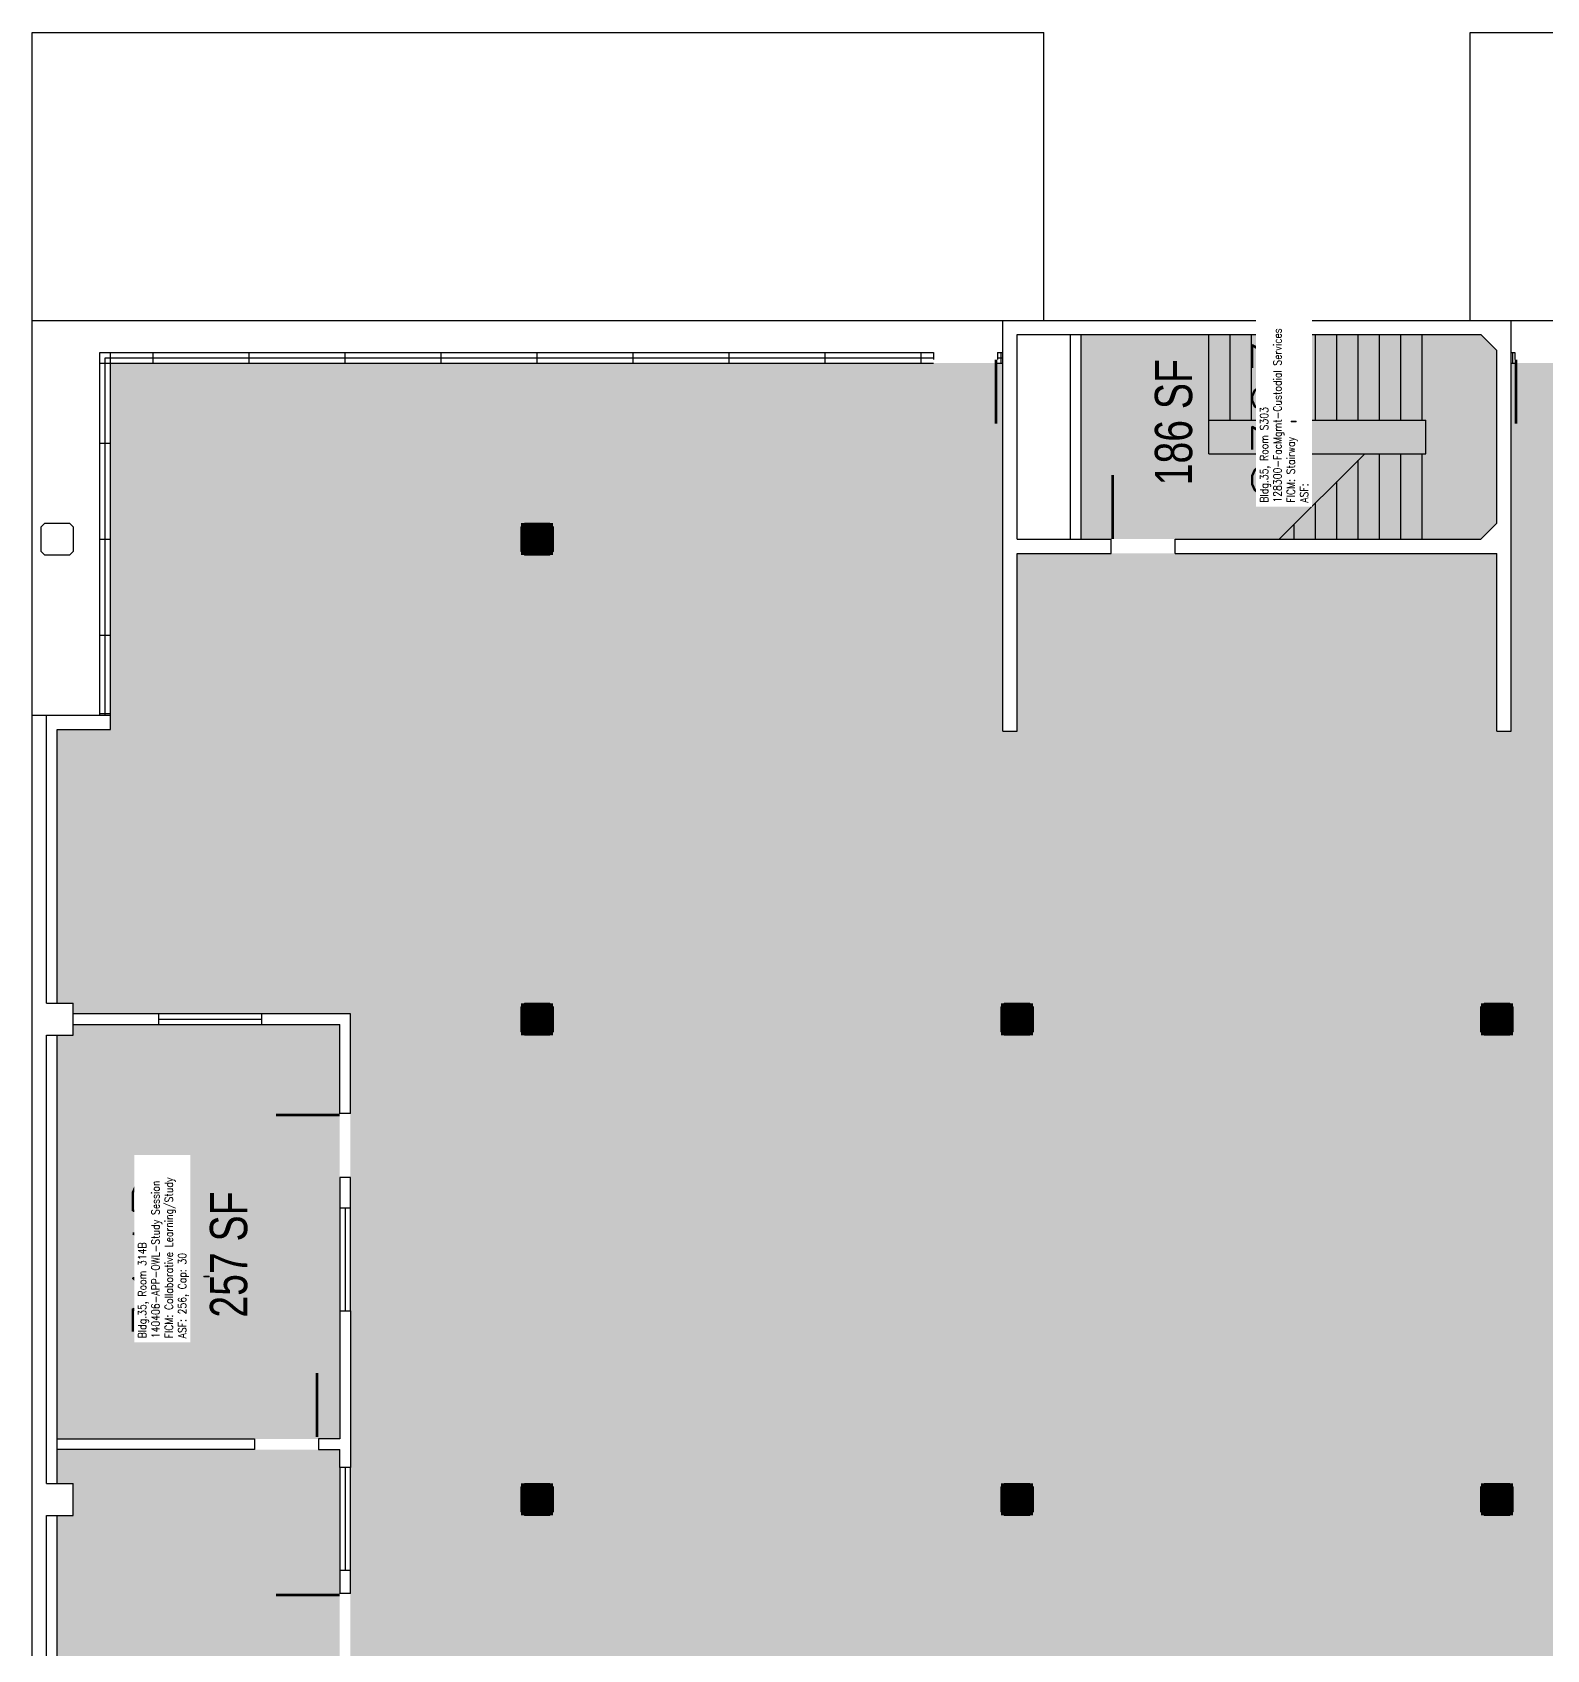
# Model space of a CAD drawing. Header units: inches. Extents: x 0 to 3525, y 0 to 2715.
# Drawn here: x 256 to 1108, y 1805 to 2715 of the extents above; entities that cross this region are included whole.
import ezdxf
from ezdxf.enums import TextEntityAlignment as Align

# ---------------------------------------------------------------- set-up
doc = ezdxf.new("R2010")
doc.units = ezdxf.units.IN
doc.header["$LTSCALE"] = 10
doc.header["$MEASUREMENT"] = 0
doc.layers.get('0').update_dxf_attribs({"linetype": 'CONTINUOUS'})
for name, color, linetype in [('A-DOOR', 2, 'CONTINUOUS'), ('A-FLOR', 3, 'CONTINUOUS'), ('A-GLAZ', 1, 'CONTINUOUS'), ('A-GLAZ-SILL', 2, 'CONTINUOUS'), ('A-IDEN-RNUM', 7, 'CONTINUOUS'), ('A-IDEN-SNUM', 4, 'CONTINUOUS'), ('A-IDEN-VNUM', 4, 'CONTINUOUS'), ('A-ROOF', 2, 'CONTINUOUS'), ('A-SWAL', 5, 'CONTINUOUS'), ('A-WALL', 5, 'CONTINUOUS'), ('A-WALL-PATT', 7, 'CONTINUOUS'), ('AREA-TEXT', 3, 'CONTINUOUS'), ('Rooms-Category-Color', 7, 'CONTINUOUS'), ('Rooms-College-Color', 7, 'CONTINUOUS'), ('Rooms-Department-Color', 7, 'CONTINUOUS'), ('Rooms-Division-Color', 7, 'CONTINUOUS'), ('Rooms-Information', 7, 'CONTINUOUS')]:
    doc.layers.add(name, color=color, linetype=linetype)
doc.styles.add('AREA', font='arial.ttf', dxfattribs={"width": 0.75, "height": 21})
doc.styles.add('ROOMSNUMBER', font='TXT.SHX', dxfattribs={"height": 0.03})
doc.styles.add('ROOMVNUMBER', font='simplex.shx', dxfattribs={"width": 0.85})

# ---------------------------------------------------------------- blocks, each defined once
blk = doc.blocks.new('COL')
at = {"layer": 'A-SWAL'}
blk.add_lwpolyline([(9, 7), (9, -7), (7, -9), (-7, -9), (-9, -7), (-9, 7), (-7, 9), (7, 9)], close=True, dxfattribs=at)
at = {"layer": 'A-WALL-PATT', "const_width": 18}
blk.add_lwpolyline([(0, 9), (0, -9)], dxfattribs=at)

msp = doc.modelspace()

# ---------------------------------------------------------------- hatches: boundary and pattern name
at = {"layer": 'Rooms-Category-Color', "true_color": 0xadadad}
msp.add_hatch(color=253, dxfattribs=at).paths.add_polyline_path([(858.38, 2430), (862, 2430), (863, 2430), (894.38, 2430), (898, 2430), (899, 2430), (1071, 2430), (1080, 2439), (1080, 2536), (1071, 2545), (894.38, 2545), (858.38, 2545), (846, 2545), (846, 2535.23), (846, 2507.23), (846, 2430)])
at = {"layer": 'Rooms-Category-Color', "true_color": 0x99d7b2}
msp.add_hatch(color=253, dxfattribs=at).paths.add_polyline_path([(1077, 547.2), (1077, 672), (1077, 801), (1073, 801), (1071, 803), (1071, 810), (1050, 810), (1050, 1566), (2352, 1566), (2352, 810), (2328, 810), (2328, 543), (1899, 543), (1899, 533), (1897, 531), (1893, 531), (1893, 300), (2422, 300), (2422, 378), (2430, 378), (2430, 279), (2439, 279), (2439, 263), (2691, 263), (2691, 279), (2709, 279), (2709, 486), (2700, 486), (2700, 972), (2808, 972), (2808, 1458), (2700, 1458), (2700, 1566), (2700, 1728), (2710, 1728), (2710, 1635), (2808, 1635), (2916, 1635), (2967, 1635), (2973, 1635), (3048, 1635), (3048, 1882), (3048, 1890), (3085, 1890), (3085, 1893), (3085, 2052), (3085, 2160), (3085, 2260), (3048, 2260), (3048, 2268), (3048, 2421), (3048, 2529), (2708, 2529), (2708, 2427), (2708, 2421), (2708, 2322), (2700, 2322), (2700, 2328), (2700, 2422), (2541, 2422), (2535, 2422), (2519, 2422), (2518, 2422), (2507, 2422), (2483, 2422), (2482, 2422), (2471, 2422), (2436, 2422), (2430, 2422), (2430, 2322), (2422, 2322), (2422, 2529), (1088, 2529), (1088, 2322), (1080, 2322), (1080, 2422), (1074, 2422), (921, 2422), (915, 2422), (899, 2422), (898, 2422), (894.38, 2422), (863, 2422), (862, 2422), (858.38, 2422), (810, 2422), (810, 2325), (810, 2322), (802, 2322), (802, 2421), (802, 2427), (802, 2529), (540, 2529), (300, 2529), (300, 2439), (300, 2435), (300, 2421), (300, 2331), (300, 2323), (270, 2323), (270, 2169), (279, 2169), (279, 2163), (300, 2163), (435, 2163), (435, 2107), (435, 2071), (435, 1837), (435, 1801), (435, 1785), (492, 1785), (528, 1785), (537, 1785), (543, 1785), (543, 1772), (543, 1736), (543, 1623), (554, 1623), (559, 1623), (590, 1623), (595, 1623), (645, 1623), (651, 1623), (655, 1623), (691, 1623), (702, 1623), (702, 1620), (806, 1620), (807, 1620), (810, 1620), (810, 1461), (810, 1350), (810, 1305.53), (810, 1263.53), (810, 1188.62), (810, 1146.62), (810, 957.63), (810, 810), (810, 549), (817, 549), (818.99, 547.15), (1076.74, 547.2)])
at = {"layer": 'Rooms-Category-Color', "true_color": 0xffe090}
for points in [[(429, 2157), (279, 2157), (279, 2151), (270, 2151), (270, 1924), (429, 1924)], [(279, 1629), (279, 1623), (429, 1623), (429, 1801), (429, 1837), (429, 1918), (270, 1918), (270, 1899), (279, 1899), (279, 1890), (279, 1884), (279, 1881), (270, 1881), (270, 1629)]]:
    msp.add_hatch(color=41, dxfattribs=at).paths.add_polyline_path(points)
at = {"layer": 'Rooms-College-Color', "true_color": 0xadadad}
msp.add_hatch(color=253, dxfattribs=at).paths.add_polyline_path([(858.38, 2430), (862, 2430), (863, 2430), (894.38, 2430), (898, 2430), (899, 2430), (1071, 2430), (1080, 2439), (1080, 2536), (1071, 2545), (894.38, 2545), (858.38, 2545), (846, 2545), (846, 2535.23), (846, 2507.23), (846, 2430)])
at = {"layer": 'Rooms-College-Color', "true_color": 0x80bc67}
for points in [[(1077, 547.2), (1077, 672), (1077, 801), (1073, 801), (1071, 803), (1071, 810), (1050, 810), (1050, 1566), (2352, 1566), (2352, 810), (2328, 810), (2328, 543), (1899, 543), (1899, 533), (1897, 531), (1893, 531), (1893, 300), (2422, 300), (2422, 378), (2430, 378), (2430, 279), (2439, 279), (2439, 263), (2691, 263), (2691, 279), (2709, 279), (2709, 486), (2700, 486), (2700, 972), (2808, 972), (2808, 1458), (2700, 1458), (2700, 1566), (2700, 1728), (2710, 1728), (2710, 1635), (2808, 1635), (2916, 1635), (2967, 1635), (2973, 1635), (3048, 1635), (3048, 1882), (3048, 1890), (3085, 1890), (3085, 1893), (3085, 2052), (3085, 2160), (3085, 2260), (3048, 2260), (3048, 2268), (3048, 2421), (3048, 2529), (2708, 2529), (2708, 2427), (2708, 2421), (2708, 2322), (2700, 2322), (2700, 2328), (2700, 2422), (2541, 2422), (2535, 2422), (2519, 2422), (2518, 2422), (2507, 2422), (2483, 2422), (2482, 2422), (2471, 2422), (2436, 2422), (2430, 2422), (2430, 2322), (2422, 2322), (2422, 2529), (1088, 2529), (1088, 2322), (1080, 2322), (1080, 2422), (1074, 2422), (921, 2422), (915, 2422), (899, 2422), (898, 2422), (894.38, 2422), (863, 2422), (862, 2422), (858.38, 2422), (810, 2422), (810, 2325), (810, 2322), (802, 2322), (802, 2421), (802, 2427), (802, 2529), (540, 2529), (300, 2529), (300, 2439), (300, 2435), (300, 2421), (300, 2331), (300, 2323), (270, 2323), (270, 2169), (279, 2169), (279, 2163), (300, 2163), (435, 2163), (435, 2107), (435, 2071), (435, 1837), (435, 1801), (435, 1785), (492, 1785), (528, 1785), (537, 1785), (543, 1785), (543, 1772), (543, 1736), (543, 1623), (554, 1623), (559, 1623), (590, 1623), (595, 1623), (645, 1623), (651, 1623), (655, 1623), (691, 1623), (702, 1623), (702, 1620), (806, 1620), (807, 1620), (810, 1620), (810, 1461), (810, 1350), (810, 1305.53), (810, 1263.53), (810, 1188.62), (810, 1146.62), (810, 957.63), (810, 810), (810, 549), (817, 549), (818.99, 547.15), (1076.74, 547.2)], [(429, 2157), (279, 2157), (279, 2151), (270, 2151), (270, 1924), (429, 1924)], [(279, 1629), (279, 1623), (429, 1623), (429, 1801), (429, 1837), (429, 1918), (270, 1918), (270, 1899), (279, 1899), (279, 1890), (279, 1884), (279, 1881), (270, 1881), (270, 1629)]]:
    msp.add_hatch(color=83, dxfattribs=at).paths.add_polyline_path(points)
at = {"layer": 'Rooms-Department-Color', "true_color": 0xacacac}
msp.add_hatch(color=253, dxfattribs=at).paths.add_polyline_path([(858.38, 2430), (862, 2430), (863, 2430), (894.38, 2430), (898, 2430), (899, 2430), (1071, 2430), (1080, 2439), (1080, 2536), (1071, 2545), (894.38, 2545), (858.38, 2545), (846, 2545), (846, 2535.23), (846, 2507.23), (846, 2430)])
at = {"layer": 'Rooms-Department-Color', "true_color": 0x62f98f}
msp.add_hatch(color=91, dxfattribs=at).paths.add_polyline_path([(1077, 547.2), (1077, 672), (1077, 801), (1073, 801), (1071, 803), (1071, 810), (1050, 810), (1050, 1566), (2352, 1566), (2352, 810), (2328, 810), (2328, 543), (1899, 543), (1899, 533), (1897, 531), (1893, 531), (1893, 300), (2422, 300), (2422, 378), (2430, 378), (2430, 279), (2439, 279), (2439, 263), (2691, 263), (2691, 279), (2709, 279), (2709, 486), (2700, 486), (2700, 972), (2808, 972), (2808, 1458), (2700, 1458), (2700, 1566), (2700, 1728), (2710, 1728), (2710, 1635), (2808, 1635), (2916, 1635), (2967, 1635), (2973, 1635), (3048, 1635), (3048, 1882), (3048, 1890), (3085, 1890), (3085, 1893), (3085, 2052), (3085, 2160), (3085, 2260), (3048, 2260), (3048, 2268), (3048, 2421), (3048, 2529), (2708, 2529), (2708, 2427), (2708, 2421), (2708, 2322), (2700, 2322), (2700, 2328), (2700, 2422), (2541, 2422), (2535, 2422), (2519, 2422), (2518, 2422), (2507, 2422), (2483, 2422), (2482, 2422), (2471, 2422), (2436, 2422), (2430, 2422), (2430, 2322), (2422, 2322), (2422, 2529), (1088, 2529), (1088, 2322), (1080, 2322), (1080, 2422), (1074, 2422), (921, 2422), (915, 2422), (899, 2422), (898, 2422), (894.38, 2422), (863, 2422), (862, 2422), (858.38, 2422), (810, 2422), (810, 2325), (810, 2322), (802, 2322), (802, 2421), (802, 2427), (802, 2529), (540, 2529), (300, 2529), (300, 2439), (300, 2435), (300, 2421), (300, 2331), (300, 2323), (270, 2323), (270, 2169), (279, 2169), (279, 2163), (300, 2163), (435, 2163), (435, 2107), (435, 2071), (435, 1837), (435, 1801), (435, 1785), (492, 1785), (528, 1785), (537, 1785), (543, 1785), (543, 1772), (543, 1736), (543, 1623), (554, 1623), (559, 1623), (590, 1623), (595, 1623), (645, 1623), (651, 1623), (655, 1623), (691, 1623), (702, 1623), (702, 1620), (806, 1620), (807, 1620), (810, 1620), (810, 1461), (810, 1350), (810, 1305.53), (810, 1263.53), (810, 1188.62), (810, 1146.62), (810, 957.63), (810, 810), (810, 549), (817, 549), (818.99, 547.15), (1076.74, 547.2)])
at = {"layer": 'Rooms-Department-Color', "true_color": 0x604aed}
for points in [[(429, 2157), (279, 2157), (279, 2151), (270, 2151), (270, 1924), (429, 1924)], [(279, 1629), (279, 1623), (429, 1623), (429, 1801), (429, 1837), (429, 1918), (270, 1918), (270, 1899), (279, 1899), (279, 1890), (279, 1884), (279, 1881), (270, 1881), (270, 1629)]]:
    msp.add_hatch(color=173, dxfattribs=at).paths.add_polyline_path(points)
at = {"layer": 'Rooms-Division-Color', "true_color": 0xadadad}
msp.add_hatch(color=253, dxfattribs=at).paths.add_polyline_path([(858.38, 2430), (862, 2430), (863, 2430), (894.38, 2430), (898, 2430), (899, 2430), (1071, 2430), (1080, 2439), (1080, 2536), (1071, 2545), (894.38, 2545), (858.38, 2545), (846, 2545), (846, 2535.23), (846, 2507.23), (846, 2430)])
at = {"layer": 'Rooms-Division-Color', "true_color": 0x62f98f}
for points in [[(1077, 547.2), (1077, 672), (1077, 801), (1073, 801), (1071, 803), (1071, 810), (1050, 810), (1050, 1566), (2352, 1566), (2352, 810), (2328, 810), (2328, 543), (1899, 543), (1899, 533), (1897, 531), (1893, 531), (1893, 300), (2422, 300), (2422, 378), (2430, 378), (2430, 279), (2439, 279), (2439, 263), (2691, 263), (2691, 279), (2709, 279), (2709, 486), (2700, 486), (2700, 972), (2808, 972), (2808, 1458), (2700, 1458), (2700, 1566), (2700, 1728), (2710, 1728), (2710, 1635), (2808, 1635), (2916, 1635), (2967, 1635), (2973, 1635), (3048, 1635), (3048, 1882), (3048, 1890), (3085, 1890), (3085, 1893), (3085, 2052), (3085, 2160), (3085, 2260), (3048, 2260), (3048, 2268), (3048, 2421), (3048, 2529), (2708, 2529), (2708, 2427), (2708, 2421), (2708, 2322), (2700, 2322), (2700, 2328), (2700, 2422), (2541, 2422), (2535, 2422), (2519, 2422), (2518, 2422), (2507, 2422), (2483, 2422), (2482, 2422), (2471, 2422), (2436, 2422), (2430, 2422), (2430, 2322), (2422, 2322), (2422, 2529), (1088, 2529), (1088, 2322), (1080, 2322), (1080, 2422), (1074, 2422), (921, 2422), (915, 2422), (899, 2422), (898, 2422), (894.38, 2422), (863, 2422), (862, 2422), (858.38, 2422), (810, 2422), (810, 2325), (810, 2322), (802, 2322), (802, 2421), (802, 2427), (802, 2529), (540, 2529), (300, 2529), (300, 2439), (300, 2435), (300, 2421), (300, 2331), (300, 2323), (270, 2323), (270, 2169), (279, 2169), (279, 2163), (300, 2163), (435, 2163), (435, 2107), (435, 2071), (435, 1837), (435, 1801), (435, 1785), (492, 1785), (528, 1785), (537, 1785), (543, 1785), (543, 1772), (543, 1736), (543, 1623), (554, 1623), (559, 1623), (590, 1623), (595, 1623), (645, 1623), (651, 1623), (655, 1623), (691, 1623), (702, 1623), (702, 1620), (806, 1620), (807, 1620), (810, 1620), (810, 1461), (810, 1350), (810, 1305.53), (810, 1263.53), (810, 1188.62), (810, 1146.62), (810, 957.63), (810, 810), (810, 549), (817, 549), (818.99, 547.15), (1076.74, 547.2)], [(429, 2157), (279, 2157), (279, 2151), (270, 2151), (270, 1924), (429, 1924)], [(279, 1629), (279, 1623), (429, 1623), (429, 1801), (429, 1837), (429, 1918), (270, 1918), (270, 1899), (279, 1899), (279, 1890), (279, 1884), (279, 1881), (270, 1881), (270, 1629)]]:
    msp.add_hatch(color=91, dxfattribs=at).paths.add_polyline_path(points)

# ---------------------------------------------------------------- linework, layer by layer
at = {"layer": 'A-DOOR'}
for points in [[(798.25, 2531, 1.5, 1.5, 0), (798.25, 2495, 0, 0, 0), (797.5, 2495, 0, 0, -0.414214), (763, 2532.5, 0, 0, -0.414214)], [(1090.75, 2531, 1.5, 1.5, 0), (1090.75, 2495, 0, 0, 0), (1091.5, 2495, 0, 0, 0.414214), (1126, 2532.5, 0, 0, 0.414214)], [(863.75, 2430, 1.5, 1.5, 0), (863.75, 2466, 0, 0, 0), (864.5, 2466, 0, 0, -0.414214), (899, 2428.5, 0, 0, -0.414214)], [(429, 2106.25, 1.5, 1.5, 0), (393, 2106.25, 0, 0, 0), (393, 2105.5, 0, 0, 0.414214), (430.5, 2071, 0, 0, 0.414214)], [(416.25, 1925, 1.5, 1.5, 0), (416.25, 1961, 0, 0, 0), (415.5, 1961, 0, 0, 0.414214), (381, 1923.5, 0, 0, 0.414214)], [(429, 1836.25, 1.5, 1.5, 0), (393, 1836.25, 0, 0, 0), (393, 1835.5, 0, 0, 0.414214), (430.5, 1801, 0, 0, 0.414214)]]:
    msp.add_lwpolyline(points, format="xyseb", dxfattribs=at)
at = {"layer": 'A-FLOR'}
for p, q in [((918, 2478), (918, 2545)), ((930, 2497), (930, 2545)), ((942, 2497), (942, 2545)), ((954, 2497), (954, 2545)), ((966, 2497), (966, 2545)), ((978, 2497), (978, 2545)), ((990, 2497), (990, 2545)), ((1002, 2497), (1002, 2545)), ((1014, 2497), (1014, 2545)), ((1026, 2497), (1026, 2545)), ((1038, 2497), (1038, 2545)), ((918, 2497), (1040, 2497)), ((1040, 2478), (1040, 2497)), ((918, 2478), (1040, 2478)), ((957.34, 2429.75), (1005.64, 2478)), ((1002, 2430), (1002, 2474.36)), ((1014, 2430), (1014, 2478)), ((1026, 2430), (1026, 2478)), ((1038, 2430), (1038, 2478)), ((990, 2430), (990, 2462.38)), ((978, 2430), (978, 2450.39)), ((966, 2430), (966, 2438.4))]:
    msp.add_line(p, q, dxfattribs=at)
at = {"layer": 'A-GLAZ'}
for p, q in [((294, 2529), (300, 2529)), ((297, 2532), (540, 2532)), ((297, 2331), (297, 2532)), ((300, 2529), (300, 2535)), ((324, 2529), (324, 2535)), ((378, 2529), (378, 2535)), ((432, 2529), (432, 2535)), ((486, 2529), (486, 2535)), ((540, 2529), (540, 2535)), ((540, 2532), (763, 2532)), ((594, 2529), (594, 2535)), ((648, 2529), (648, 2535)), ((702, 2529), (702, 2535)), ((756, 2529), (756, 2535)), ((799, 2532), (802, 2532)), ((801, 2529), (801, 2535)), ((1089, 2529), (1089, 2535)), ((294, 2484), (300, 2484)), ((294, 2430), (300, 2430)), ((294, 2376), (300, 2376)), ((294, 2332), (300, 2332)), ((327, 2160), (385, 2160)), ((432, 2053.97), (432, 1995.97)), ((432, 1908), (432, 1850))]:
    msp.add_line(p, q, dxfattribs=at)
at = {"layer": 'A-GLAZ-SILL'}
for p, q in [((294, 2535), (540, 2535)), ((294, 2331), (294, 2535)), ((300, 2529), (540, 2529)), ((300, 2331), (300, 2529)), ((540, 2535), (763, 2535)), ((540, 2529), (763, 2529)), ((799, 2535), (802, 2535)), ((799, 2529), (802, 2529)), ((1088, 2535), (1090, 2535)), ((1088, 2529), (1090, 2529)), ((385, 2163), (327, 2163)), ((327, 2157), (385, 2157)), ((429, 2053.97), (429, 1995.97)), ((435, 1995.97), (435, 2053.97)), ((429, 1908), (429, 1850)), ((435, 1850), (435, 1908))]:
    msp.add_line(p, q, dxfattribs=at)
at = {"layer": 'A-ROOF'}
for p, q in [((256, 2715), (825, 2715)), ((256, 2331), (256, 2715)), ((825, 2553), (825, 2715)), ((1065, 2553), (1065, 2715)), ((1065, 2715), (2445, 2715)), ((256, 2553), (802, 2553)), ((1088, 2553), (2422, 2553))]:
    msp.add_line(p, q, dxfattribs=at)
at = {"layer": 'A-WALL'}
for p, q in [((802, 2553), (1088, 2553)), ((802, 2322), (802, 2553)), ((1088, 2322), (1088, 2553)), ((810, 2545), (1071, 2545)), ((810, 2430), (810, 2545)), ((840, 2430), (840, 2545)), ((846, 2430), (846, 2545)), ((1071, 2545), (1080, 2536)), ((763, 2535), (763, 2531)), ((799, 2535), (799, 2531)), ((1080, 2439), (1080, 2536)), ((1090, 2535), (1090, 2531)), ((1080, 2439), (1071, 2430)), ((810, 2430), (863, 2430)), ((863, 2422), (863, 2430)), ((899, 2422), (899, 2430)), ((899, 2430), (1071, 2430)), ((810, 2422), (863, 2422)), ((810, 2322), (810, 2422)), ((899, 2422), (1080, 2422)), ((1080, 2322), (1080, 2422)), ((256, 1611), (256, 2331)), ((256, 2331), (264, 2331)), ((264, 2169), (264, 2331)), ((264, 2331), (300, 2331)), ((300, 2323), (300, 2331)), ((270, 2169), (270, 2323)), ((270, 2323), (300, 2323)), ((802, 2322), (810, 2322)), ((1080, 2322), (1088, 2322)), ((264, 2169), (279, 2169)), ((279, 2151), (279, 2169)), ((327, 2163), (279, 2163)), ((279, 2157), (327, 2157)), ((327, 2163), (327, 2157)), ((435, 2163), (385, 2163)), ((385, 2163), (385, 2157)), ((385, 2157), (429, 2157)), ((429, 2107), (429, 2157)), ((435, 2107), (435, 2163)), ((264, 1899), (264, 2151)), ((264, 2151), (279, 2151)), ((270, 1899), (270, 2151)), ((435, 2107), (429, 2107)), ((435, 2071), (429, 2071)), ((429, 2070.97), (429, 2053.97)), ((435, 2053.97), (435, 2071)), ((429, 2053.97), (435, 2053.97)), ((429, 1995.97), (429, 1924)), ((429, 1995.97), (435, 1995.97)), ((435, 1995.97), (435, 1908)), ((270, 1924), (381, 1924)), ((381, 1924), (381, 1918)), ((429, 1924), (417, 1924)), ((417, 1924), (417, 1918)), ((381, 1918), (270, 1918)), ((417, 1918), (429, 1918)), ((429, 1908), (429, 1918)), ((435, 1908), (429, 1908)), ((264, 1899), (279, 1899)), ((279, 1881), (279, 1899)), ((264, 1629), (264, 1881)), ((264, 1881), (279, 1881)), ((270, 1629), (270, 1881)), ((435, 1850), (429, 1850)), ((429, 1850), (429, 1837)), ((435, 1837), (435, 1850)), ((435, 1837), (429, 1837))]:
    msp.add_line(p, q, dxfattribs=at)
msp.add_lwpolyline([(279, 2437), (279, 2423), (277, 2421), (263, 2421), (261, 2423), (261, 2437), (263, 2439), (277, 2439)], close=True, dxfattribs=at)

# ---------------------------------------------------------------- block references
at = {"xscale": 0.9999999962747097, "yscale": 0.9999999962747097, "zscale": 0.9999999962747097}
for p in [(540, 2430), (540, 2160), (810, 2160), (1080, 2160), (540, 1890), (810, 1890), (1080, 1890)]:
    msp.add_blockref('COL', p, dxfattribs=at)

# ---------------------------------------------------------------- texts
at = {"layer": 'A-IDEN-RNUM', "style": 'ROOMSNUMBER'}
msp.add_text('S303-00', height=0.36, rotation=360, dxfattribs=at).set_placement((965.65, 2496.16), align=Align.MIDDLE)
msp.add_text('0314-B0', height=0.36, rotation=360, dxfattribs=at).set_placement((354.05, 2015.3), align=Align.MIDDLE_CENTER)
at = {"layer": 'A-IDEN-SNUM', "style": 'ROOMSNUMBER'}
msp.add_text('0350S30300', height=0.36, rotation=360, dxfattribs=at).set_placement((965.65, 2496.16), align=Align.MIDDLE)
msp.add_text('03500314B0', height=0.36, rotation=360, dxfattribs=at).set_placement((354.05, 2015.3), align=Align.MIDDLE_CENTER)
at = {"layer": 'A-IDEN-VNUM', "style": 'ROOMVNUMBER', "width": 0.85}
for s, p in [('S303', (958.03, 2497.7)), ('314B', (328.36, 2025.22))]:
    msp.add_text(s, height=31.5, rotation=90, dxfattribs=at).set_placement(p, align=Align.MIDDLE_CENTER)
at = {"layer": 'AREA-TEXT', "style": 'AREA', "width": 0.75}
for s, p in [('186 SF', (898.04, 2495.76)), ('257 SF', (366.41, 2027.7))]:
    msp.add_text(s, height=21, rotation=90, dxfattribs=at).set_placement(p, align=Align.MIDDLE_CENTER)

# ---------------------------------------------------------------- next in the draw order: texts
at = {"layer": 'Rooms-Information', "char_height": 4.5, "width": 100.8, "attachment_point": 7, "rotation": 90, "style": 'ROOMVNUMBER', "bg_fill": 3, "box_fill_scale": 1.5, "bg_fill_color": 256, "bg_fill_true_color": 13158600, "bg_fill_transparency": 0}
for s, insert in [('Bldg.35, Room S303^M^J128300-FacMgmt-Custodial Services^M^JFICM: Stairway^M^JASF: ', (973.78, 2450.53)), ('Bldg.35, Room 314B^M^J140406-APP-OWL-Study Session^M^JFICM: Collaborative Learning/Study^M^JASF: 256, Cap: 30', (344.11, 1980.59))]:
    msp.add_mtext(s, dxfattribs=dict(at, insert=insert))

doc.saveas('drawing.dxf')
